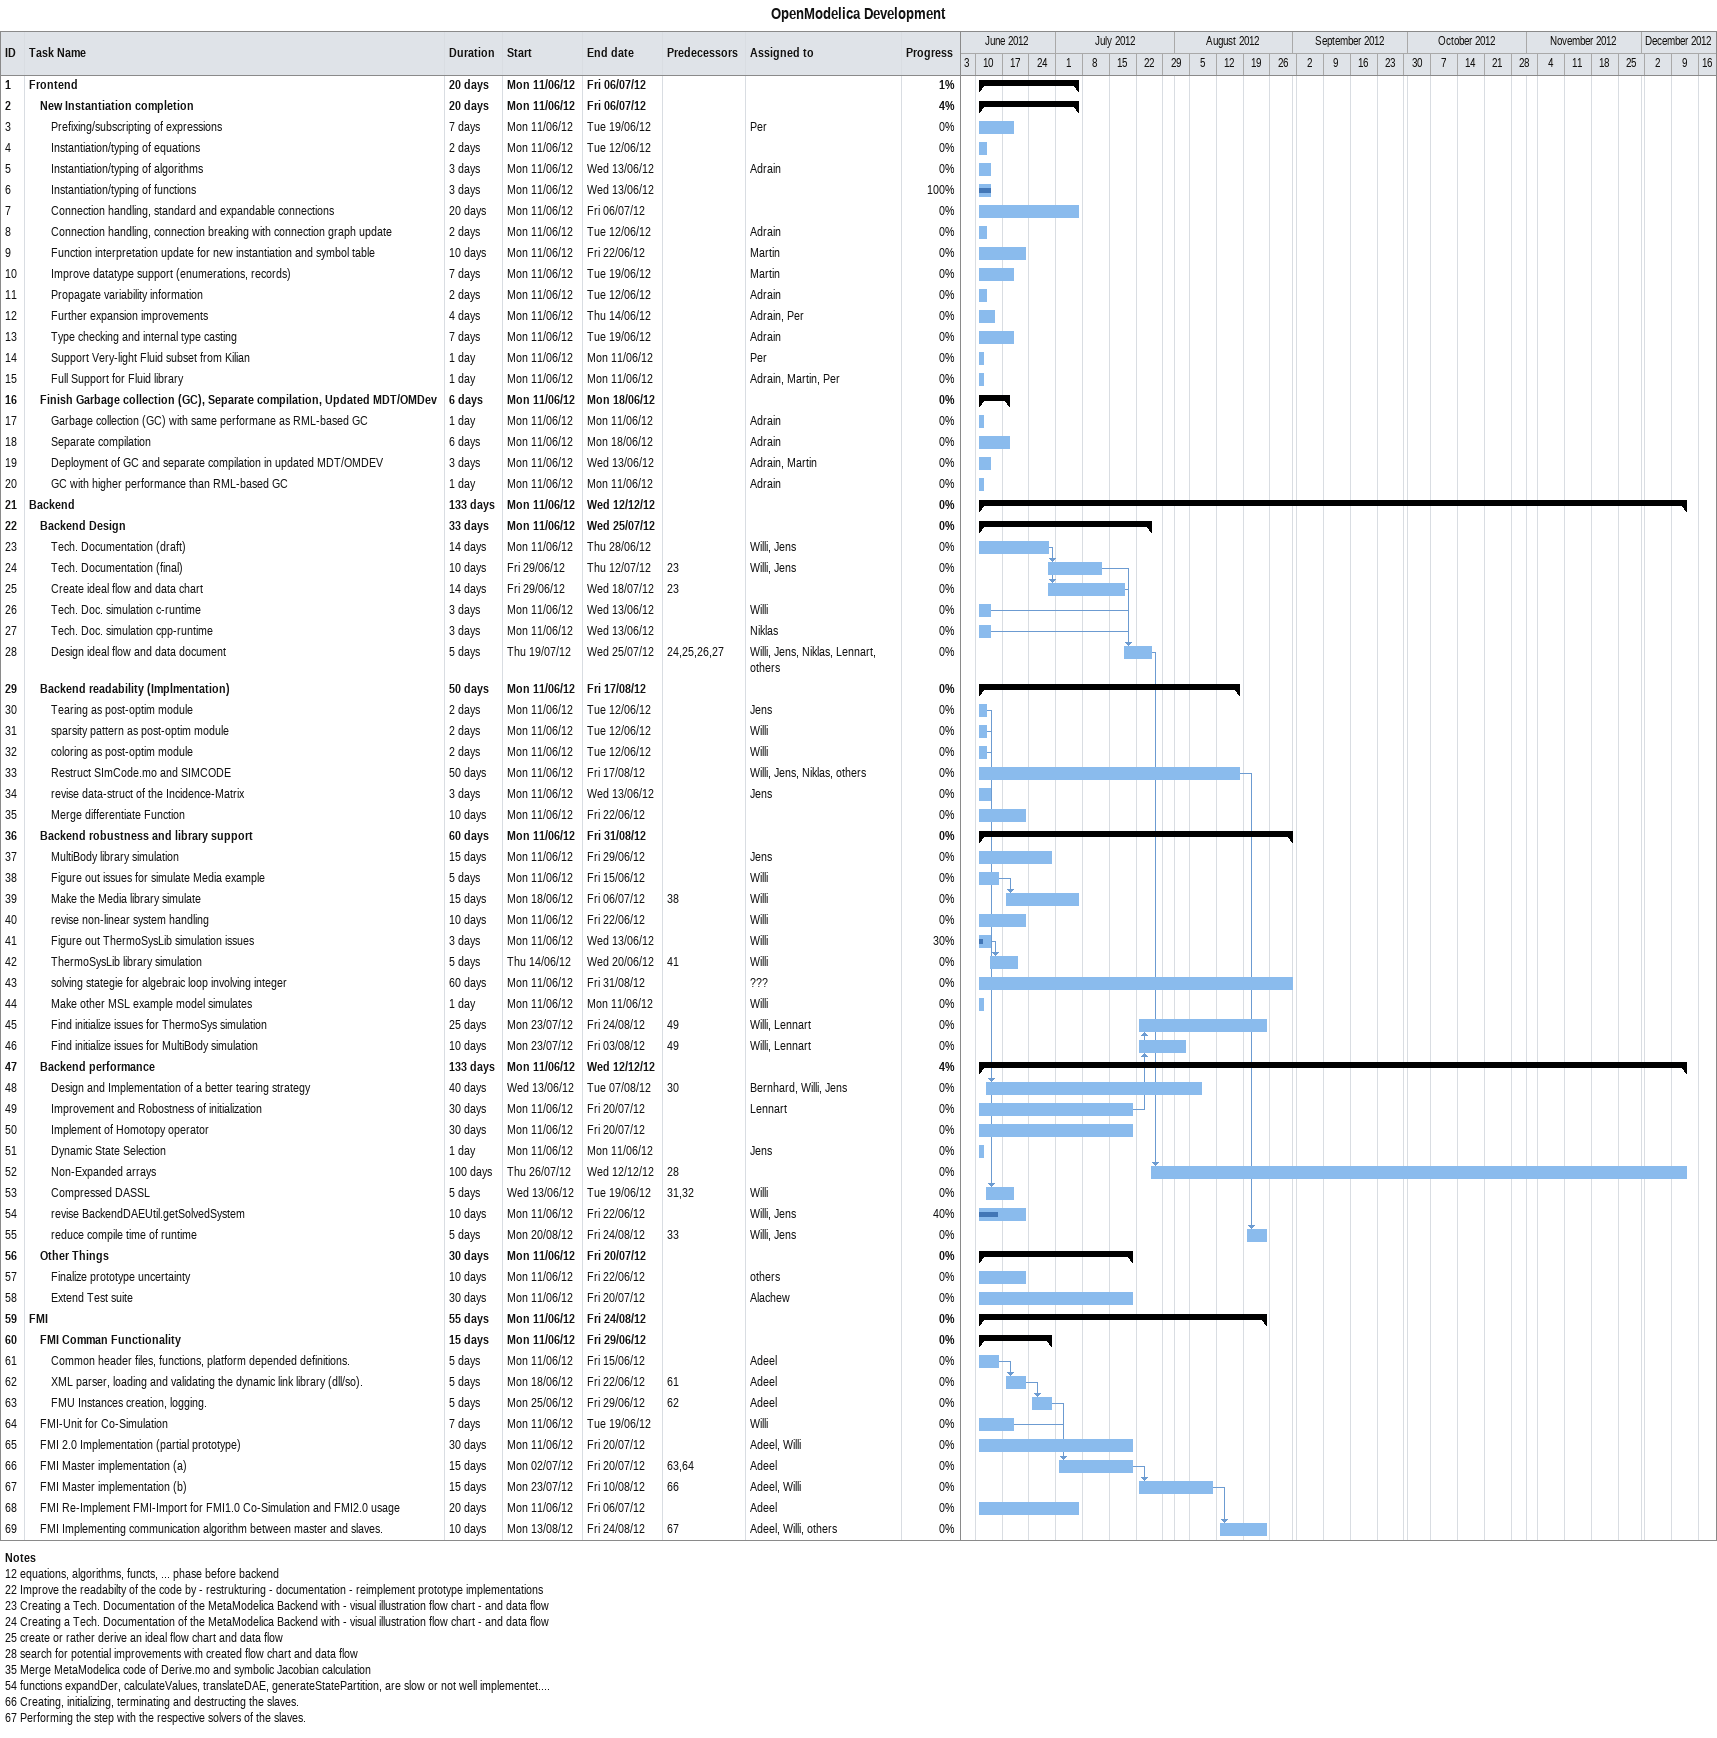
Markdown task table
OpenModelica Development

| ID | Level | Task | Duration | Start | Finish | Predecessors | Resources | % complete |
|---|---|---|---|---|---|---|---|---|
| 1 | 1 | **Frontend** | 20d | 2012-06-11 | 2012-07-06 |  |  | 1 |
| 2 | 2 | **New Instantiation completion** | 20d | 2012-06-11 | 2012-07-06 |  |  | 4 |
| 3 | 3 | Prefixing/subscripting of expressions | 7d | 2012-06-11 | 2012-06-19 |  | Per | 0 |
| 4 | 3 | Instantiation/typing of equations | 2d | 2012-06-11 | 2012-06-12 |  |  | 0 |
| 5 | 3 | Instantiation/typing of algorithms | 3d | 2012-06-11 | 2012-06-13 |  | Adrain | 0 |
| 6 | 3 | Instantiation/typing of functions | 3d | 2012-06-11 | 2012-06-13 |  |  | 100 |
| 7 | 3 | Connection handling, standard and expandable connections | 20d | 2012-06-11 | 2012-07-06 |  |  | 0 |
| 8 | 3 | Connection handling, connection breaking with connection graph update | 2d | 2012-06-11 | 2012-06-12 |  | Adrain | 0 |
| 9 | 3 | Function interpretation update for new instantiation and symbol table | 10d | 2012-06-11 | 2012-06-22 |  | Martin | 0 |
| 10 | 3 | Improve datatype support (enumerations, records) | 7d | 2012-06-11 | 2012-06-19 |  | Martin | 0 |
| 11 | 3 | Propagate variability information | 2d | 2012-06-11 | 2012-06-12 |  | Adrain | 0 |
| 12 | 3 | Further expansion improvements | 4d | 2012-06-11 | 2012-06-14 |  | Adrain, Per | 0 |
| 13 | 3 | Type checking and internal type casting | 7d | 2012-06-11 | 2012-06-19 |  | Adrain | 0 |
| 14 | 3 | Support Very-light Fluid subset from Kilian | 1d | 2012-06-11 | 2012-06-11 |  | Per | 0 |
| 15 | 3 | Full Support for Fluid library | 1d | 2012-06-11 | 2012-06-11 |  | Adrain, Martin, Per | 0 |
| 16 | 2 | **Finish Garbage collection (GC), Separate compilation, Updated MDT/OMDev** | 6d | 2012-06-11 | 2012-06-18 |  |  | 0 |
| 17 | 3 | Garbage collection (GC) with same performane as RML-based GC | 1d | 2012-06-11 | 2012-06-11 |  | Adrain | 0 |
| 18 | 3 | Separate compilation | 6d | 2012-06-11 | 2012-06-18 |  | Adrain | 0 |
| 19 | 3 | Deployment of GC and separate compilation in updated MDT/OMDEV | 3d | 2012-06-11 | 2012-06-13 |  | Adrain, Martin | 0 |
| 20 | 3 | GC with higher performance than RML-based GC | 1d | 2012-06-11 | 2012-06-11 |  | Adrain | 0 |
| 21 | 1 | **Backend** | 133d | 2012-06-11 | 2012-12-12 |  |  | 0 |
| 22 | 2 | **Backend Design** | 33d | 2012-06-11 | 2012-07-25 |  |  | 0 |
| 23 | 3 | Tech. Documentation (draft) | 14d | 2012-06-11 | 2012-06-28 |  | Willi, Jens | 0 |
| 24 | 3 | Tech. Documentation (final) | 10d | 2012-06-29 | 2012-07-12 | 23 | Willi, Jens | 0 |
| 25 | 3 | Create ideal flow and data chart | 14d | 2012-06-29 | 2012-07-18 | 23 |  | 0 |
| 26 | 3 | Tech. Doc. simulation c-runtime | 3d | 2012-06-11 | 2012-06-13 |  | Willi | 0 |
| 27 | 3 | Tech. Doc. simulation cpp-runtime | 3d | 2012-06-11 | 2012-06-13 |  | Niklas | 0 |
| 28 | 3 | Design ideal flow and data document | 5d | 2012-07-19 | 2012-07-25 | 24, 25, 26, 27 | Willi, Jens, Niklas, Lennart, others | 0 |
| 29 | 2 | **Backend readability (Implmentation)** | 50d | 2012-06-11 | 2012-08-17 |  |  | 0 |
| 30 | 3 | Tearing as post-optim module | 2d | 2012-06-11 | 2012-06-12 |  | Jens | 0 |
| 31 | 3 | sparsity pattern as post-optim module | 2d | 2012-06-11 | 2012-06-12 |  | Willi | 0 |
| 32 | 3 | coloring as post-optim module | 2d | 2012-06-11 | 2012-06-12 |  | Willi | 0 |
| 33 | 3 | Restruct SImCode.mo and SIMCODE | 50d | 2012-06-11 | 2012-08-17 |  | Willi, Jens, Niklas, others | 0 |
| 34 | 3 | revise data-struct of the Incidence-Matrix | 3d | 2012-06-11 | 2012-06-13 |  | Jens | 0 |
| 35 | 3 | Merge differentiate Function | 10d | 2012-06-11 | 2012-06-22 |  |  | 0 |
| 36 | 2 | **Backend robustness and library support** | 60d | 2012-06-11 | 2012-08-31 |  |  | 0 |
| 37 | 3 | MultiBody library simulation | 15d | 2012-06-11 | 2012-06-29 |  | Jens | 0 |
| 38 | 3 | Figure out issues for simulate Media example | 5d | 2012-06-11 | 2012-06-15 |  | Willi | 0 |
| 39 | 3 | Make the Media library simulate | 15d | 2012-06-18 | 2012-07-06 | 38 | Willi | 0 |
| 40 | 3 | revise non-linear system handling | 10d | 2012-06-11 | 2012-06-22 |  | Willi | 0 |
| 41 | 3 | Figure out ThermoSysLib simulation issues | 3d | 2012-06-11 | 2012-06-13 |  | Willi | 30 |
| 42 | 3 | ThermoSysLib library simulation | 5d | 2012-06-14 | 2012-06-20 | 41 | Willi | 0 |
| 43 | 3 | solving stategie for algebraic loop involving integer | 60d | 2012-06-11 | 2012-08-31 |  | ??? | 0 |
| 44 | 3 | Make other MSL example model simulates | 1d | 2012-06-11 | 2012-06-11 |  | Willi | 0 |
| 45 | 3 | Find initialize issues for ThermoSys simulation | 25d | 2012-07-23 | 2012-08-24 | 49 | Willi, Lennart | 0 |
| 46 | 3 | Find initialize issues for MultiBody simulation | 10d | 2012-07-23 | 2012-08-03 | 49 | Willi, Lennart | 0 |
| 47 | 2 | **Backend performance** | 133d | 2012-06-11 | 2012-12-12 |  |  | 4 |
| 48 | 3 | Design and Implementation of a better tearing strategy | 40d | 2012-06-13 | 2012-08-07 | 30 | Bernhard, Willi, Jens | 0 |
| 49 | 3 | Improvement and Robostness of initialization | 30d | 2012-06-11 | 2012-07-20 |  | Lennart | 0 |
| 50 | 3 | Implement of Homotopy operator | 30d | 2012-06-11 | 2012-07-20 |  |  | 0 |
| 51 | 3 | Dynamic State Selection | 1d | 2012-06-11 | 2012-06-11 |  | Jens | 0 |
| 52 | 3 | Non-Expanded arrays | 100d | 2012-07-26 | 2012-12-12 | 28 |  | 0 |
| 53 | 3 | Compressed DASSL | 5d | 2012-06-13 | 2012-06-19 | 31, 32 | Willi | 0 |
| 54 | 3 | revise BackendDAEUtil.getSolvedSystem | 10d | 2012-06-11 | 2012-06-22 |  | Willi, Jens | 40 |
| 55 | 3 | reduce compile time of runtime | 5d | 2012-08-20 | 2012-08-24 | 33 | Willi, Jens | 0 |
| 56 | 2 | **Other Things** | 30d | 2012-06-11 | 2012-07-20 |  |  | 0 |
| 57 | 3 | Finalize prototype uncertainty | 10d | 2012-06-11 | 2012-06-22 |  | others | 0 |
| 58 | 3 | Extend Test suite | 30d | 2012-06-11 | 2012-07-20 |  | Alachew | 0 |
| 59 | 1 | **FMI** | 55d | 2012-06-11 | 2012-08-24 |  |  | 0 |
| 60 | 2 | **FMI Comman Functionality** | 15d | 2012-06-11 | 2012-06-29 |  |  | 0 |
| 61 | 3 | Common header files, functions, platform depended definitions. | 5d | 2012-06-11 | 2012-06-15 |  | Adeel | 0 |
| 62 | 3 | XML parser, loading and validating the dynamic link library (dll/so). | 5d | 2012-06-18 | 2012-06-22 | 61 | Adeel | 0 |
| 63 | 3 | FMU Instances creation, logging. | 5d | 2012-06-25 | 2012-06-29 | 62 | Adeel | 0 |
| 64 | 2 | FMI-Unit for Co-Simulation | 7d | 2012-06-11 | 2012-06-19 |  | Willi | 0 |
| 65 | 2 | FMI 2.0 Implementation (partial prototype) | 30d | 2012-06-11 | 2012-07-20 |  | Adeel, Willi | 0 |
| 66 | 2 | FMI Master implementation (a) | 15d | 2012-07-02 | 2012-07-20 | 63, 64 | Adeel | 0 |
| 67 | 2 | FMI Master implementation (b) | 15d | 2012-07-23 | 2012-08-10 | 66 | Adeel, Willi | 0 |
| 68 | 2 | FMI Re-Implement FMI-Import for FMI1.0 Co-Simulation and FMI2.0 usage | 20d | 2012-06-11 | 2012-07-06 |  | Adeel | 0 |
| 69 | 2 | FMI Implementing communication algorithm between master and slaves. | 10d | 2012-08-13 | 2012-08-24 | 67 | Adeel, Willi, others | 0 |

Notes
- 12: equations, algorithms, functs, ... phase before backend
- 22: Improve the readabilty of the code by - restrukturing - documentation - reimplement prototype implementations
- 23: Creating a Tech. Documentation of the MetaModelica Backend with - visual illustration flow chart - and data flow
- 24: Creating a Tech. Documentation of the MetaModelica Backend with - visual illustration flow chart - and data flow
- 25: create or rather derive an ideal flow chart and data flow
- 28: search for potential improvements with created flow chart and data flow
- 35: Merge MetaModelica code of Derive.mo and symbolic Jacobian calculation
- 54: functions expandDer, calculateValues, translateDAE, generateStatePartition, are slow or not well implementet....
- 66: Creating, initializing, terminating and destructing the slaves.
- 67: Performing the step with the respective solvers of the slaves.
